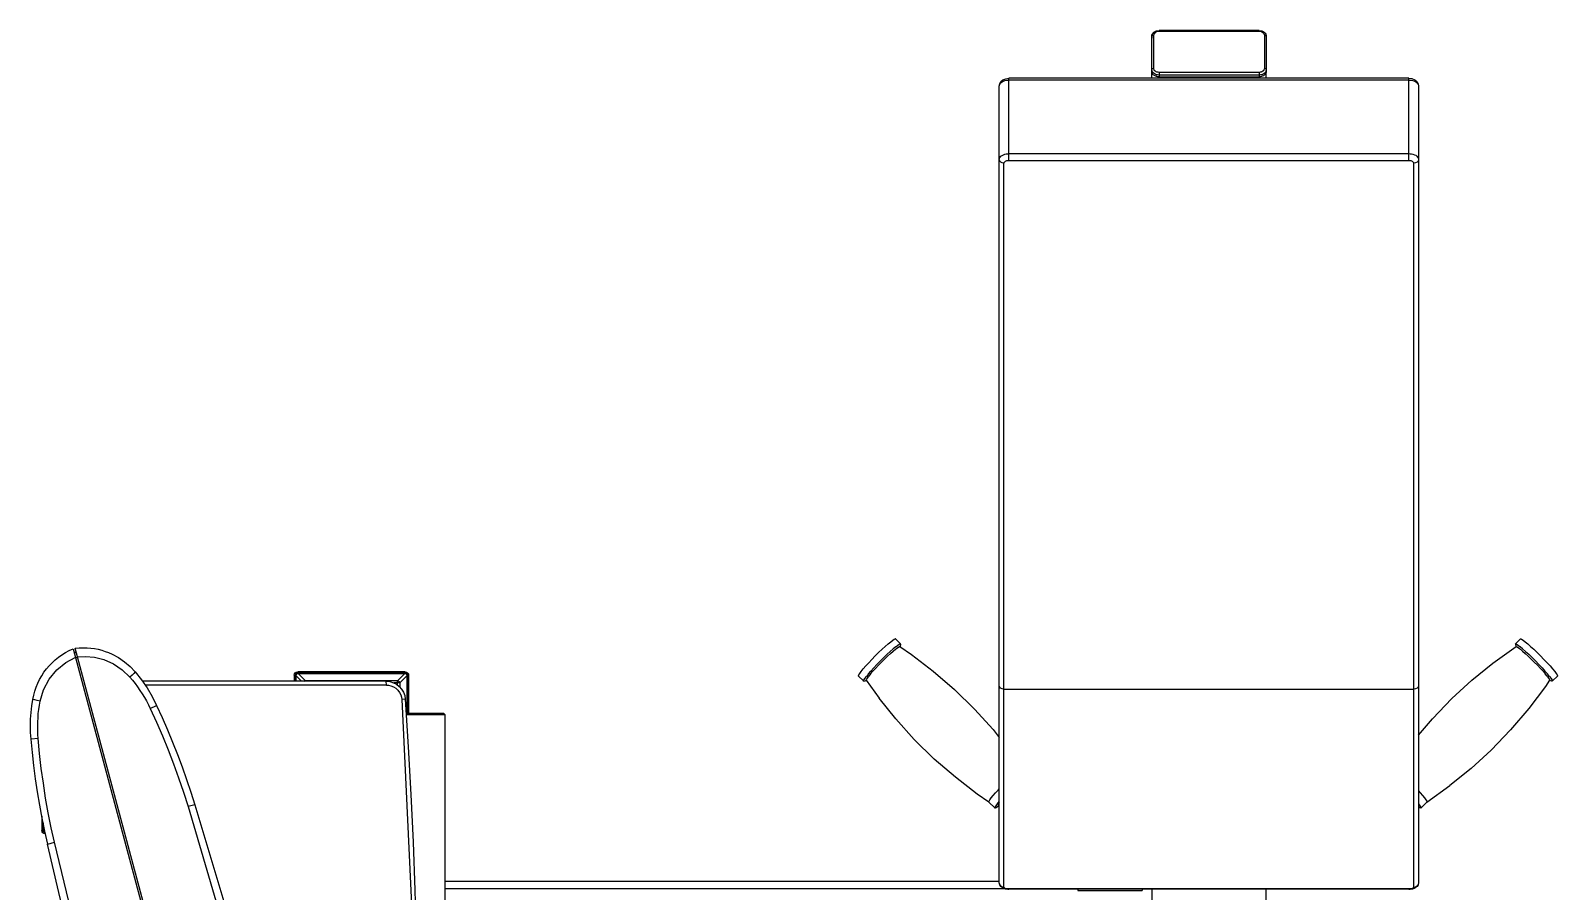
# Model space of a CAD drawing. Header units: millimetres. Extents: x 29224 to 62779, y 35576 to 54938.
# Drawn here: x 47028 to 48062, y 47898 to 48481 of the extents above; entities that cross this region are included whole.
import ezdxf

# ---------------------------------------------------------------- set-up
doc = ezdxf.new("R2010")
doc.units = ezdxf.units.MM
doc.linetypes.add('PEN_TYPE_1', pattern=[0])

# ---------------------------------------------------------------- blocks, each defined once
blk = doc.blocks.new('A$C62DA3F59')
at = {"color": 7, "linetype": 'PEN_TYPE_1'}
for points in [[(759.4, 1329.2), (759.2, 1328.4)], [(759.2, 1301.2), (759.2, 1328.4)], [(759.4, 1329.5), (759.4, 1330.3), (759.7, 1331), (760.1, 1331.7), (760.7, 1332.3), (761.5, 1332.8), (762.3, 1333.2), (763.2, 1333.4), (764.2, 1333.5)], [(759.4, 1329.5), (759.4, 1329.7), (759.6, 1330), (759.9, 1330.2), (760.3, 1330.3), (760.6, 1330.3)], [(759.4, 1305.8), (759.4, 1329.5)], [(760.6, 1330.3), (760.8, 1331.1)], [(760.6, 1307.9), (760.6, 1330.3)], [(760.8, 1331.1), (760.9, 1331.4), (761.2, 1331.8), (761.7, 1332.2), (762.2, 1332.6), (762.8, 1332.8), (763.5, 1333)], [(763.5, 1333), (764.2, 1333.1)], [(764.2, 1333.1), (764.2, 1333.5)], [(831.9, 1333.5), (764.2, 1333.5)], [(764.2, 1333.1), (831.9, 1333.1)], [(831.9, 1333.1), (831.9, 1333.5)], [(831.9, 1333.5), (832.9, 1333.4), (833.8, 1333.2), (834.7, 1332.8), (835.4, 1332.3), (836, 1331.7), (836.4, 1331), (836.7, 1330.3), (836.8, 1329.5)], [(831.9, 1333.1), (832.6, 1333), (833.3, 1332.8), (833.9, 1332.6), (834.4, 1332.2), (834.9, 1331.8), (835.2, 1331.4), (835.4, 1330.8)], [(835.4, 1330.8), (835.5, 1330.3)], [(835.5, 1330.3), (835.5, 1307.9)], [(835.5, 1330.3), (835.9, 1330.3), (836.2, 1330.2), (836.5, 1330), (836.7, 1329.7), (836.8, 1329.5)], [(836.8, 1329.5), (836.8, 1305.8)], [(759.2, 1305.9), (759.4, 1305.1)], [(759.4, 1307), (759.4, 1307.3), (759.6, 1307.5), (759.9, 1307.7), (760.3, 1307.8), (760.6, 1307.9)], [(759.6, 1305.9), (759.4, 1307)], [(760.3, 1303.6), (759.7, 1304.3), (759.4, 1305.1)], [(764.2, 1303.3), (763.2, 1303.4), (762.4, 1303.6), (761.5, 1303.9), (760.8, 1304.4), (760.2, 1305), (759.7, 1305.6), (759.6, 1305.9)], [(762.3, 1302.5), (762, 1302.6), (761.1, 1303), (760.3, 1303.6)], [(764.2, 1305.1), (763.5, 1305.2), (762.8, 1305.3), (762.2, 1305.6), (761.7, 1305.9), (761.2, 1306.3), (760.9, 1306.8), (760.7, 1307.3), (760.6, 1307.9)], [(764.2, 1305.1), (764.2, 1302.1)], [(831.9, 1305.1), (764.2, 1305.1)], [(831.9, 1303.3), (764.2, 1303.3)], [(835.5, 1307.9), (835.4, 1307.3), (835.2, 1306.8), (834.9, 1306.3), (834.4, 1305.9), (833.9, 1305.6), (833.3, 1305.3), (832.6, 1305.2), (831.9, 1305.1)], [(836.5, 1305.9), (836.4, 1305.6), (836, 1305), (835.4, 1304.4), (834.6, 1303.9), (833.8, 1303.6), (832.9, 1303.4), (831.9, 1303.3)], [(831.9, 1305.1), (831.9, 1302.1)], [(836.7, 1305), (836.3, 1304.2), (835.7, 1303.5), (835, 1302.9), (834, 1302.5), (833.5, 1302.3)], [(835.5, 1307.9), (835.9, 1307.8), (836.2, 1307.7), (836.5, 1307.5), (836.7, 1307.3), (836.8, 1307)], [(836.8, 1307), (836.5, 1305.9)], [(836.8, 1305.8), (836.7, 1305)], [(836.7, 1301.2), (836.7, 1305)], [(656, 1295.9), (656.3, 1297.5), (657.1, 1299), (658.5, 1300.1), (660.4, 1300.9), (662.5, 1301.2)], [(656, 756.3), (656, 1295.9)], [(656.2, 1296.8), (656.3, 1297), (656.6, 1297.7), (657.2, 1298.3), (657.9, 1298.8), (658.8, 1299.3), (659.8, 1299.7), (660.8, 1299.9), (661.7, 1300), (662.5, 1300)], [(662.5, 1245.6), (662.5, 1301.2)], [(933.4, 1301.2), (662.5, 1301.2)], [(933.4, 1300), (662.5, 1300)], [(762.3, 1302.5), (764.1, 1302.2)], [(762.6, 1302.3), (762.3, 1302.4)], [(764.2, 1302.1), (762.6, 1302.3)], [(764.1, 1302.2), (831.8, 1302.2)], [(764.1, 1301.2), (764.1, 1302.1)], [(831.8, 1302.2), (832.9, 1302.3)], [(831.9, 1302.1), (831.8, 1302.2)], [(831.8, 1301.2), (831.8, 1302.1)], [(833.5, 1302.3), (831.9, 1302.1)], [(933.4, 1301.2), (935.4, 1301), (937.3, 1300.2), (938.7, 1299), (939.6, 1297.5), (939.9, 1295.9)], [(933.4, 1245.6), (933.4, 1301.2)], [(933.4, 1300), (934.2, 1300), (935.1, 1299.9), (936.1, 1299.7), (937.1, 1299.3), (938, 1298.8), (938.7, 1298.3), (939.3, 1297.6), (939.6, 1297), (939.7, 1296.7)], [(939.9, 1295.9), (939.9, 756.3)], [(656, 1246.1), (656.1, 1246.6), (656.2, 1247.2), (656.6, 1247.8), (657.1, 1248.4), (657.9, 1248.9), (658.8, 1249.4), (659.7, 1249.8), (660.7, 1250), (661.7, 1250.1), (662.5, 1250.2)], [(659.2, 1243.6), (658, 1243.8), (657, 1244.3), (656.3, 1245.1), (656, 1246.1)], [(659.2, 1243.6), (659.3, 1243.8), (659.4, 1244.1), (659.5, 1244.4), (659.8, 1244.7), (660.2, 1245), (660.6, 1245.2), (661.1, 1245.4), (661.6, 1245.5), (662.1, 1245.6), (662.5, 1245.6)], [(659.2, 753.3), (659.2, 1243.6)], [(662.5, 1250.2), (933.4, 1250.2)], [(662.5, 1245.6), (933.4, 1245.6)], [(933.4, 1250.2), (934.2, 1250.1), (935.1, 1250), (936.1, 1249.8)], [(933.4, 1245.6), (933.8, 1245.6), (934.3, 1245.6), (934.7, 1245.4), (935.2, 1245.3), (935.7, 1245), (936.1, 1244.7), (936.3, 1244.4), (936.5, 1244.1), (936.6, 1243.8), (936.6, 1243.6)], [(936.1, 1249.8), (937.1, 1249.4), (938, 1249), (938.7, 1248.4), (939.3, 1247.8), (939.6, 1247.2), (939.8, 1246.6), (939.9, 1246.1)], [(939.9, 1246.1), (939.6, 1245.1), (938.9, 1244.3), (937.9, 1243.8), (936.6, 1243.6)], [(936.6, 1243.6), (936.6, 753.3)], [(560.6, 896.5), (560.9, 897.1), (561.5, 898.1), (562.5, 899.5), (563.9, 901.2), (565.6, 903.2), (567.6, 905.4), (569.8, 907.6), (572, 910), (574.3, 912.3), (576.6, 914.5), (578.8, 916.5), (580.8, 918.2), (582.5, 919.6), (583.9, 920.7), (584.9, 921.4), (585.5, 921.6)], [(585.7, 921.6), (585.5, 921.6)], [(585.7, 921.6), (589.1, 918.2)], [(1008.9, 921.6), (1005.5, 918.2)], [(1008.9, 921.6), (1009.1, 921.6), (1009.7, 921.4), (1010.7, 920.7), (1012.1, 919.6), (1013.9, 918.2), (1015.8, 916.5), (1018, 914.5), (1020.2, 912.3), (1022.6, 910), (1024.8, 907.6), (1027, 905.4), (1029, 903.2), (1030.7, 901.2), (1032.1, 899.5), (1033.1, 898.1), (1033.7, 897.1), (1034, 896.5)], [(1.6, 880.6), (2.2, 883.4), (2.9, 886.2), (3.9, 888.9), (4.9, 891.5), (6.2, 894.1), (7.6, 896.5), (9.1, 898.9), (10.8, 901.2), (12.6, 903.3), (14.6, 905.4), (16.7, 907.3), (18.9, 909.1), (21.2, 910.7), (23.6, 912.3), (26.1, 913.6), (28.8, 914.9)], [(28.8, 914.9), (232.5, 154.6)], [(29.5, 912.2), (30.8, 912.7)], [(234, 155), (30.2, 915.3)], [(30.3, 915.3), (33, 915.5), (35.8, 915.6), (38.3, 915.5), (40.8, 915.3), (43.3, 915), (45.8, 914.5), (48.2, 913.9), (50.6, 913.1), (52.9, 912.3), (55.2, 911.3), (59.6, 908.9), (63.7, 906.1), (67.5, 902.9), (70.9, 899.2)], [(568.9, 897.8), (570.4, 899.6), (572.2, 901.6), (574.2, 903.7), (576.3, 905.8), (578.4, 907.9), (580.4, 909.9), (582.4, 911.7), (584.2, 913.3), (585.7, 914.6)], [(575.5, 906.6), (577.8, 908.9), (580, 911.1), (582.2, 913.1), (584.2, 914.8)], [(585.9, 916.2), (584.2, 914.8)], [(585.7, 914.6), (587, 915.6), (587.9, 916.2), (588.5, 916.4), (588.6, 916.4)], [(585.9, 916.2), (587.3, 917.3), (588.3, 918), (588.9, 918.2), (589.1, 918.2)], [(588.6, 916.4), (596.5, 910.9), (611.3, 899.6), (625.7, 887.2), (639.3, 873.9), (651.8, 860.1), (656, 854.8)], [(589.1, 917.9), (588.8, 916.3)], [(589.2, 918), (589.1, 918.2)], [(589.2, 918), (589.1, 917.9)], [(939.9, 856.4), (949.4, 867.5), (962.5, 881.1), (976.1, 893.6), (990.3, 905.2), (1006, 916.4)], [(1005.5, 918.2), (1005.4, 918)], [(1005.5, 917.9), (1005.4, 918)], [(1005.5, 918.2), (1005.6, 918.2), (1006.3, 918), (1007.3, 917.3), (1008.7, 916.2)], [(1005.5, 917.9), (1005.9, 916.3)], [(1006, 916.4), (1006.1, 916.4), (1006.7, 916.2), (1007.6, 915.6), (1008.9, 914.6)], [(1010.4, 914.8), (1008.7, 916.2)], [(1008.9, 914.6), (1010.4, 913.3), (1012.2, 911.7), (1014.2, 909.9), (1016.2, 907.9), (1018.3, 905.8), (1020.4, 903.7), (1022.4, 901.6), (1024.2, 899.6), (1025.7, 897.8)], [(1010.4, 914.8), (1012.4, 913.1), (1014.6, 911.1), (1016.8, 908.9)], [(6.5, 879.4), (8.8, 887.1), (12.6, 894.2), (17.8, 900.5), (23.9, 905.5)], [(23.9, 905.5), (30.3, 908.9)], [(30.4, 908.8), (31.9, 909.2)], [(31.8, 909.4), (37.2, 909.6), (43.3, 909.1), (49.7, 907.5), (56.1, 904.7), (62.1, 900.7), (67.3, 895.7)], [(567.4, 897.8), (569.1, 899.8), (571, 902), (573.2, 904.2), (575.5, 906.6)], [(1019.1, 906.6), (1016.8, 908.9)], [(1019.1, 906.6), (1021.4, 904.2), (1023.6, 902), (1025.5, 899.8), (1027.2, 897.8)], [(70.9, 899.2), (70.7, 898.9), (70, 898.1), (68.8, 897), (67.3, 895.7)], [(67.3, 895.7), (69.1, 893.5), (70.8, 891.3), (72.5, 889), (74.1, 886.7), (75.6, 884.3), (77.1, 881.9), (78.5, 879.5), (79.8, 877), (81, 874.4)], [(70.9, 899.2), (75.1, 893.9), (78.9, 888.3), (82.4, 882.5), (85.4, 876.5)], [(240.9, 892.9), (75.8, 892.9)], [(241, 890.3), (77.6, 890.3)], [(178.6, 897), (178.8, 897.9), (179.3, 898.6), (180, 899.1), (181, 899.3)], [(178.6, 897), (179.5, 897)], [(178.6, 897), (178.6, 892.9)], [(179.5, 897), (179.6, 897.5), (179.9, 898), (180.4, 898.3), (181, 898.4)], [(179.5, 897), (179.5, 892.9)], [(179.8, 896.6), (179.9, 897.1), (180.1, 897.5), (180.4, 897.8), (180.8, 898.1), (181.3, 898.1)], [(183.6, 892.9), (179.8, 896.6)], [(179.8, 892.9), (179.8, 896.6)], [(253.7, 899.3), (181, 899.3)], [(181, 899.3), (181, 898.4)], [(253.7, 898.4), (181, 898.4)], [(181, 898.4), (181, 898.4)], [(186.2, 893.2), (181.3, 898.1)], [(181.3, 898.1), (253.4, 898.1)], [(185.3, 892.9), (186.2, 893.2)], [(248.5, 893.2), (186.2, 893.2)], [(186.2, 893.2), (186.2, 892.9)], [(241, 890.3), (240.9, 892.9)], [(240.9, 892.9), (243.4, 892.6), (245.7, 891.9), (247.9, 890.8), (249.7, 889.4), (251.3, 887.6), (252.5, 885.5), (253.4, 883.3), (253.8, 880.8)], [(241, 890.3), (242.5, 890.2), (244.1, 889.8), (245.8, 889.1), (247.4, 888.1), (248.8, 886.8), (249.9, 885.3), (250.7, 883.7), (251.2, 882.1), (251.4, 880.6)], [(250, 891.7), (246.1, 891.7)], [(253.4, 898.1), (248.5, 893.2)], [(248.5, 893.2), (248.9, 893.1), (249.3, 892.9), (249.6, 892.6), (249.9, 892.2), (250, 891.7)], [(248.5, 890.4), (248.5, 893.2)], [(254.9, 896.6), (250, 891.7)], [(250, 891.7), (250, 889.1)], [(253.4, 898.1), (253.8, 898.1), (254.3, 897.8), (254.6, 897.5), (254.8, 897.1), (254.9, 896.6)], [(253.7, 898.4), (253.7, 899.3)], [(253.7, 899.3), (254.6, 899.1), (255.4, 898.6), (255.9, 897.9), (256, 897)], [(253.7, 898.4), (254.3, 898.3), (254.7, 898), (255, 897.5), (255.1, 897)], [(254.9, 896.6), (254.9, 871.1)], [(255.1, 897), (255.1, 871.1)], [(256, 897), (255.1, 897)], [(256, 897), (256, 871.1)], [(560.7, 896.4), (560.6, 896.5)], [(560.7, 896.4), (564, 893.1)], [(564.1, 893.1), (564.3, 893.7), (564.9, 894.7), (566, 896.1)], [(564.1, 893), (564.1, 893.1)], [(564.4, 893), (564.1, 893)], [(564.4, 893), (566, 893.4)], [(565.9, 893.6), (566.1, 894.1), (566.7, 895), (567.6, 896.3)], [(565.9, 893.5), (565.9, 893.6)], [(565.9, 893.5), (574.6, 881.4)], [(567.4, 897.8), (566, 896.1)], [(568.9, 897.8), (567.6, 896.3)], [(659.2, 887.5), (658, 887.7), (656.9, 888.1), (656.3, 888.8), (656, 889.5)], [(939.9, 889.5), (939.6, 888.8), (938.9, 888.1), (937.9, 887.7), (936.6, 887.5)], [(1028.7, 893.5), (1025.8, 889.4), (1014.6, 874.4), (1002.2, 859.9), (989.1, 846.3), (975.5, 833.8), (961.2, 822.2)], [(1027, 896.3), (1025.7, 897.8)], [(1027, 896.3), (1027.9, 895), (1028.5, 894.1), (1028.7, 893.6)], [(1028.6, 896.1), (1027.2, 897.8)], [(1028.6, 896.1), (1029.7, 894.7), (1030.3, 893.7), (1030.5, 893.1)], [(1030.2, 893), (1028.6, 893.4)], [(1028.7, 893.6), (1028.7, 893.5)], [(1030.5, 893), (1030.2, 893)], [(1030.5, 893.1), (1030.5, 893)], [(1033.9, 896.4), (1030.6, 893.1)], [(1034, 896.5), (1033.9, 896.4)], [(0.4, 853.7), (0.1, 858.2), (0, 862.7), (0.1, 867.2), (0.4, 871.7), (0.9, 876.2), (1.6, 880.6)], [(6.5, 879.4), (4.5, 879.8), (2.9, 880.2), (1.9, 880.4), (1.6, 880.6)], [(5.2, 854.1), (5, 856.9), (4.9, 859.8), (4.9, 862.6), (4.9, 865.4), (5.1, 868.2), (5.3, 871), (5.6, 873.8), (6, 876.6), (6.5, 879.4)], [(251.4, 880.6), (258.3, 736.8), (259.9, 592.6), (256.1, 448.6), (247, 304.8)], [(253.8, 880.8), (255.8, 848.5), (257.6, 816.1), (259.1, 783.8), (260.3, 751.4), (261.2, 719), (261.9, 686.7), (262.3, 654.3), (262.5, 621.9), (262.3, 581.2), (261.6, 540.6), (260.5, 500), (259.1, 459.3), (257.1, 418.7), (254.8, 378.1), (252, 337.6), (248.8, 297.1)], [(253.8, 880.8), (251.4, 880.6)], [(649, 811), (641.1, 816.5), (626.3, 827.8), (611.9, 840.2), (598.4, 853.5), (585.9, 867.3), (574.6, 881.4)], [(659.2, 887.5), (936.6, 887.5)], [(81, 874.4), (85.4, 876.5)], [(81, 874.4), (85.3, 865.2), (89.3, 855.8), (93.2, 846.4), (96.9, 836.9), (100.3, 827.4), (103.6, 817.7), (106.7, 808)], [(85.4, 876.5), (89.2, 868.3), (92.7, 860), (96.2, 851.7), (99.5, 843.3), (102.6, 834.9), (105.6, 826.4), (108.5, 817.8), (111.2, 809.2)], [(280, 871.1), (254.4, 871.1)], [(280.8, 870.2), (254.4, 870.2)], [(280, 871.1), (280.8, 870.2)], [(280.8, 567.1), (280.8, 870.2)], [(5.2, 854.1), (0.4, 853.7)], [(11.7, 782.6), (9.7, 791.4), (7.9, 800.2), (6.3, 809), (4.8, 817.9), (3.4, 826.8), (2.3, 835.8), (1.3, 844.7), (0.4, 853.7)], [(16.2, 783.8), (14, 793.7), (12, 803.7), (10.2, 813.7), (8.7, 823.8), (7.3, 833.8), (6.2, 844), (5.2, 854.1)], [(648.9, 811.2), (649.1, 811.7), (649.7, 812.6), (650.6, 813.9), (651.9, 815.4), (653.5, 817.2), (655.2, 819.2), (656, 820)], [(939.9, 818.7), (941.1, 817.2), (942.7, 815.4), (944, 813.9), (944.9, 812.6), (945.5, 811.7), (945.7, 811.2)], [(945.6, 811), (961.2, 822.2)], [(111.2, 809.2), (106.7, 808)], [(106.7, 808), (157.3, 635.6), (204.2, 460.8), (246.5, 286.1)], [(111.2, 809.2), (120.8, 777.6), (130.3, 745.9), (139.6, 714.2), (148.8, 682.5), (157.8, 650.7), (166.8, 618.9), (175.5, 587), (184.2, 555.1)], [(649, 811.1), (648.9, 811.2)], [(649, 811), (653, 807.1)], [(653, 807.1), (653.2, 807.6), (653.8, 808.6), (654.7, 809.8), (656, 811.4), (656, 811.4)], [(653.1, 807), (653, 807.1)], [(655.9, 808.7), (654.7, 807.8), (653.8, 807.2), (653.2, 806.9), (653.1, 807)], [(656, 810.7), (655.3, 809.4)], [(655.3, 809.4), (655.3, 809.3)], [(656, 808.6), (655.3, 809.3)], [(939.9, 809.8), (940.8, 808.6), (941.4, 807.6), (941.6, 807.1)], [(941.5, 807), (941.4, 806.9), (940.8, 807.2), (939.9, 807.8)], [(941.6, 807.1), (941.5, 807)], [(945.6, 811), (941.6, 807.1)], [(945.7, 811.2), (945.6, 811.1)], [(7.7, 801.5), (7.7, 791.9)], [(8.6, 796.9), (8.6, 791.9)], [(7.7, 791.9), (8.6, 791.9)], [(10, 789.6), (9.1, 789.8), (8.3, 790.3), (7.8, 791), (7.7, 791.9)], [(8.6, 791.9), (8.6, 791.9)], [(9.9, 790.5), (9.4, 790.7), (8.9, 791), (8.7, 791.4), (8.6, 791.9)], [(8.8, 792.3), (8.8, 795.6)], [(9.4, 792.9), (8.8, 792.3)], [(9.8, 790.9), (9.4, 791.1), (9.1, 791.4), (8.9, 791.8), (8.8, 792.3)], [(10, 789.6), (10, 790.1)], [(11.7, 782.6), (11.6, 782.6)], [(151.5, 260.6), (141.7, 293), (132, 325.3), (122.5, 357.7), (113.1, 390.2), (103.9, 422.7), (94.8, 455.2), (85.8, 487.8), (77, 520.4), (68.3, 553), (59.8, 585.7), (51.4, 618.4), (43.2, 651.2), (35.1, 684), (27.1, 716.8), (19.3, 749.7), (11.6, 782.6)], [(11.7, 782.6), (16.2, 783.8)], [(156, 261.8), (105.4, 434.3), (58.5, 609.1), (16.2, 783.8)], [(280.8, 757.4), (656, 757.4)], [(659.2, 753.3), (658, 753.5), (657, 754.2), (656.3, 755.2), (656, 756.3)], [(658.3, 752.9), (657, 753.8), (656.3, 755.1), (656, 756.3)], [(939.9, 756.3), (939.6, 755.2), (938.9, 754.2), (937.9, 753.5), (936.6, 753.3)], [(939.9, 756.3), (939.6, 755.1), (938.9, 753.9), (937.6, 752.9)], [(280.8, 752.5), (659.4, 752.5)], [(658.3, 752.9), (659.9, 752.3)], [(660.5, 752.4), (660.1, 752.5), (659.8, 752.7), (659.5, 752.9), (659.3, 753.1), (659.2, 753.3)], [(659.9, 752.3), (661.8, 752.1)], [(661.8, 752.2), (660.5, 752.4)], [(662.5, 752.2), (661.8, 752.2)], [(661.8, 752.1), (662.5, 752.1)], [(662.5, 752.1), (662.5, 752.2)], [(933.4, 752.2), (662.5, 752.2)], [(933.4, 752.1), (662.5, 752.1)], [(709.2, 752.1), (709.2, 751.1)], [(709.2, 751.1), (752.8, 751.1)], [(752.8, 752.1), (752.8, 751.1)], [(759.2, 752.1), (759.2, 655.5)], [(836.7, 655.5), (836.7, 752.1)], [(935.3, 752.4), (933.4, 752.2)], [(933.4, 752.1), (933.4, 752.2)], [(933.4, 752.1), (934.2, 752.1)], [(934.2, 752.1), (936, 752.4)], [(936.6, 753.3), (936.6, 753.1), (936.4, 752.9), (936.1, 752.7), (935.7, 752.5), (935.3, 752.4)], [(936, 752.4), (937.6, 752.9)]]:
    blk.add_lwpolyline(points, dxfattribs=at)

msp = doc.modelspace()

# ---------------------------------------------------------------- block references
msp.add_blockref('A$C62DA3F59', (47028, 47147.2))

doc.saveas('drawing.dxf')
